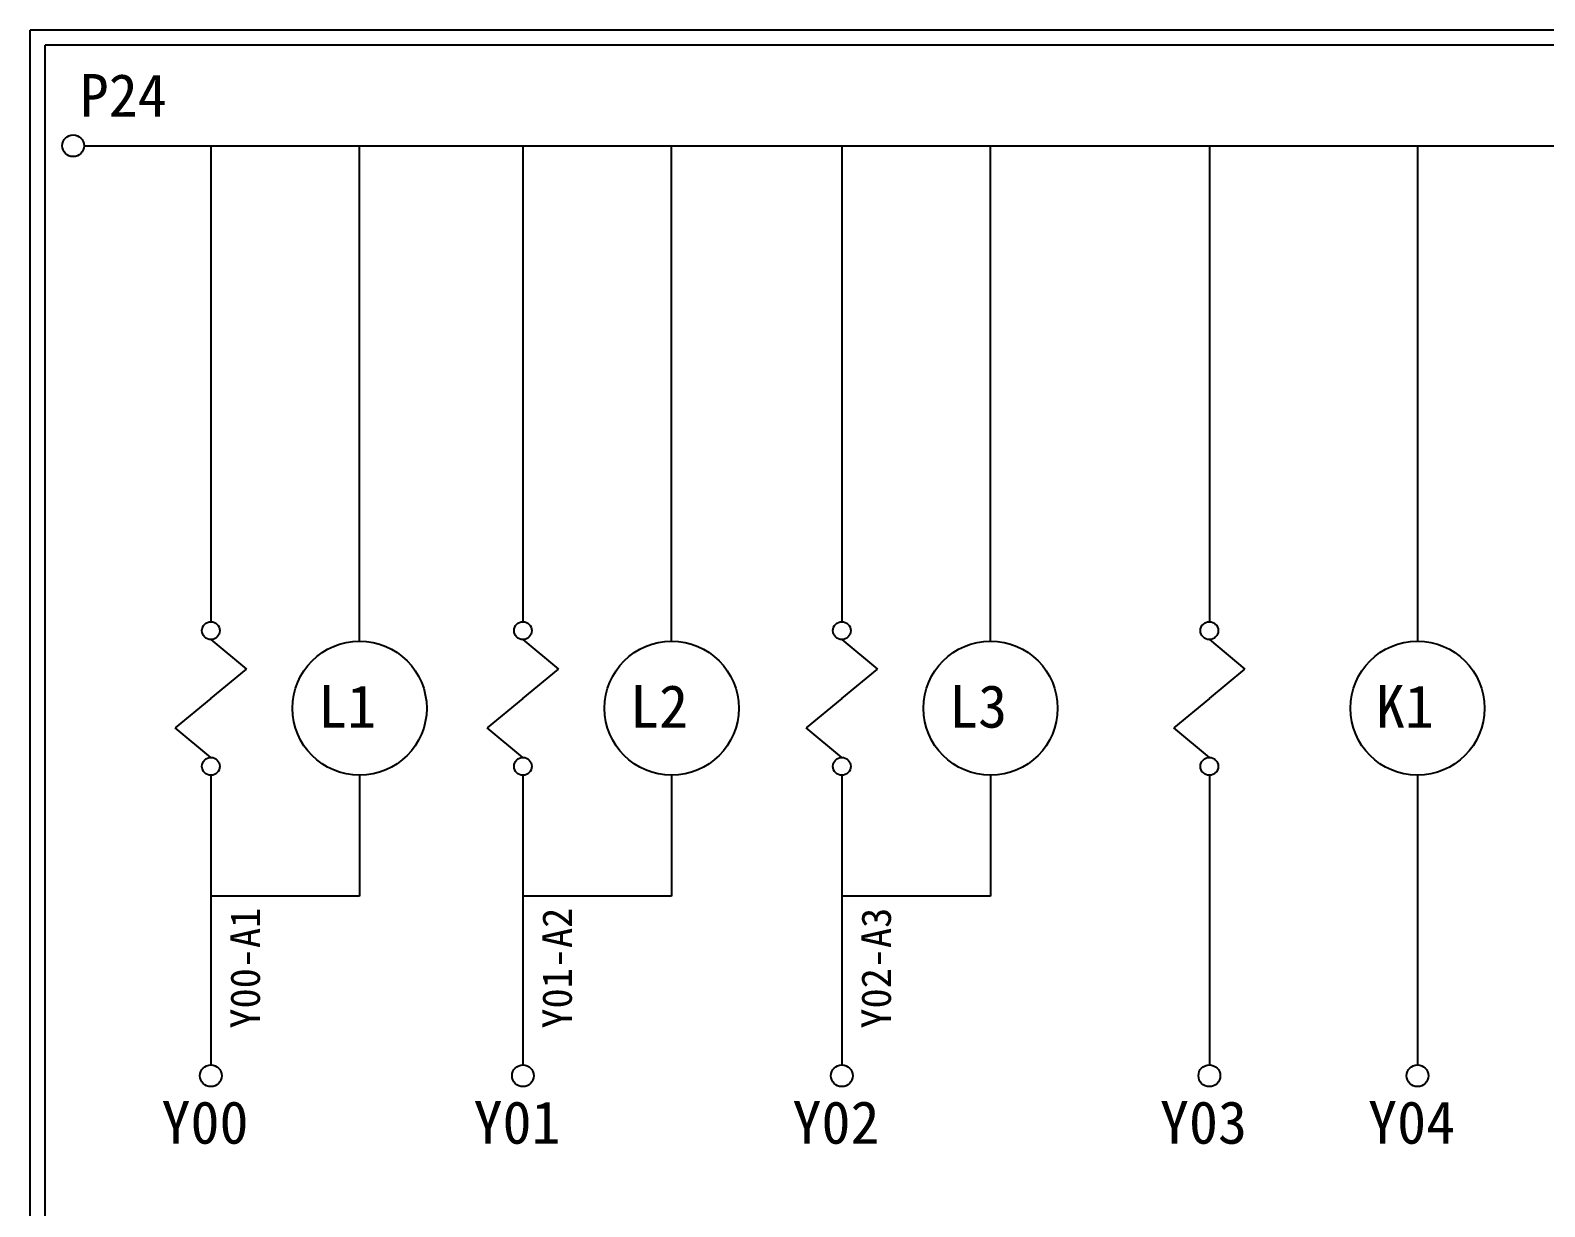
# Model space of a CAD drawing. Extents: x 926 to 1213, y 3 to 207.
# Drawn here: x 925.7 to 1053.5, y 107.6 to 207 of the extents above; entities that cross this region are included whole.
import ezdxf

# ---------------------------------------------------------------- set-up
doc = ezdxf.new("R2010")
doc.units = 0
doc.layers.add('圖框層', color=7, linetype='CONTINUOUS')
doc.layers.add('標尺寸層', color=3, linetype='CONTINUOUS')
doc.styles.add('STSL', font='kaiu.ttf')

msp = doc.modelspace()

# ---------------------------------------------------------------- linework, layer by layer
at = {"layer": '圖框層', "color": 0}
for p, q in [((1212.74, 206.97), (925.74, 206.97)), ((1211.49, 205.72), (926.99, 205.72))]:
    msp.add_line(p, q, dxfattribs=at)
at = {"layer": '圖框層', "color": 7}
for p, q in [((925.74, 3), (925.74, 206.97)), ((926.99, 4.25), (926.99, 205.72))]:
    msp.add_line(p, q, dxfattribs=at)
at = {"layer": '標尺寸層', "color": 0}
for p, q in [((930.28, 197.22), (1207.88, 197.22)), ((940.98, 197.22), (940.98, 157.03)), ((953.53, 155.39), (953.53, 197.22)), ((967.31, 197.22), (967.31, 157.03)), ((979.86, 155.39), (979.86, 197.22)), ((994.22, 197.22), (994.22, 157.03)), ((1006.77, 155.39), (1006.77, 197.22)), ((1025.23, 197.22), (1025.23, 157.03)), ((1042.79, 197.22), (1042.79, 155.39)), ((940.98, 155.53), (943.98, 153.04)), ((967.31, 155.53), (970.31, 153.04)), ((994.22, 155.53), (997.22, 153.04)), ((1025.23, 155.53), (1028.23, 153.04)), ((940.98, 150.55), (943.98, 153.04)), ((967.31, 150.55), (970.31, 153.04)), ((994.22, 150.55), (997.22, 153.04)), ((1025.23, 150.55), (1028.23, 153.04)), ((940.98, 150.55), (937.98, 148.06)), ((967.31, 150.55), (964.3, 148.06)), ((994.22, 150.55), (991.22, 148.06)), ((1025.23, 150.55), (1022.22, 148.06)), ((940.98, 145.57), (937.98, 148.06)), ((967.31, 145.57), (964.3, 148.06)), ((994.22, 145.57), (991.22, 148.06)), ((1025.23, 145.57), (1022.22, 148.06)), ((940.98, 144.07), (940.98, 119.62)), ((953.53, 144.07), (953.53, 133.86)), ((967.31, 144.07), (967.31, 119.62)), ((979.86, 144.07), (979.86, 133.86)), ((994.22, 144.07), (994.22, 119.62)), ((1006.77, 144.07), (1006.77, 133.86)), ((1025.23, 144.07), (1025.23, 119.62)), ((1042.79, 144.07), (1042.79, 119.62)), ((953.53, 133.86), (940.98, 133.86)), ((979.86, 133.86), (967.31, 133.86)), ((1006.77, 133.86), (994.22, 133.86))]:
    msp.add_line(p, q, dxfattribs=at)
for centre, radius in [((929.36, 197.22), 0.92), ((940.98, 156.28), 0.751), ((967.31, 156.28), 0.751), ((994.22, 156.28), 0.751), ((1025.23, 156.28), 0.751), ((953.53, 149.73), 5.66), ((979.86, 149.73), 5.66), ((1006.77, 149.73), 5.66), ((1042.79, 149.73), 5.66), ((940.98, 144.82), 0.751), ((967.31, 144.82), 0.751), ((994.22, 144.82), 0.751), ((1025.23, 144.82), 0.751), ((940.98, 118.7), 0.92), ((967.31, 118.7), 0.92), ((994.22, 118.7), 0.92), ((1025.23, 118.7), 0.92), ((1042.79, 118.7), 0.92)]:
    msp.add_circle(centre, radius, dxfattribs=at)

# ---------------------------------------------------------------- texts
at = {"layer": '圖框層', "color": 0, "style": 'STSL'}
for s, p in [('P24', (929.91, 199.68)), ('L1', (950.03, 148.09)), ('L2', (976.35, 148.09)), ('L3', (1003.27, 148.09)), ('K1', (1039.28, 148.09)), ('Y00', (936.81, 112.96)), ('Y01', (963.14, 112.96)), ('Y02', (990.05, 112.96)), ('Y03', (1021.06, 112.96)), ('Y04', (1038.62, 112.96))]:
    msp.add_text(s, height=3.6, dxfattribs=at).set_placement(p)
for s, p in [('Y00-A1', (945.12, 122.68)), ('Y01-A2', (971.44, 122.68)), ('Y02-A3', (998.36, 122.68))]:
    msp.add_text(s, height=2.5, rotation=90, dxfattribs=at).set_placement(p)

doc.saveas('drawing.dxf')
